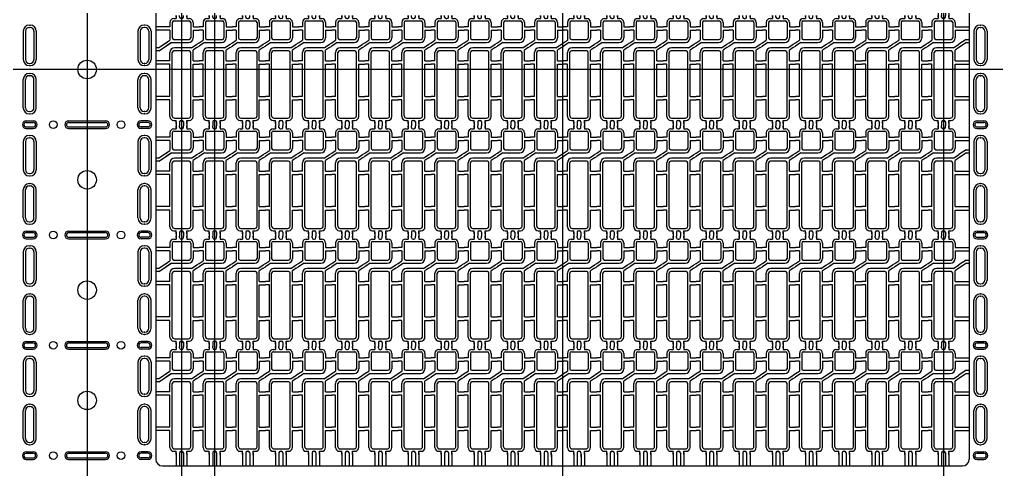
# Model space of a CAD drawing. Header units: millimetres. Extents: x -992 to 1678, y 128 to 1331.
# Drawn here: x -784.3 to -720.9, y 1211.2 to 1240.4 of the extents above; entities that cross this region are included whole.
import ezdxf

# ---------------------------------------------------------------- set-up
doc = ezdxf.new("R2010")
doc.units = ezdxf.units.MM
doc.linetypes.add('CENTER', pattern=[10.16, 6.35, -1.27, 1.27, -1.27])
doc.linetypes.add('HIDDEN', pattern=[1.905, 1.27, -0.635])
for name, color, linetype in [('1', 3, 'Continuous'), ('3', 3, 'Continuous'), ('b etching', 1, 'Continuous'), ('CEN', 8, 'CENTER'), ('HID', 1, 'HIDDEN')]:
    doc.layers.add(name, color=color, linetype=linetype)

# ---------------------------------------------------------------- blocks, each defined once
blk = doc.blocks.new('e2')
at = {"layer": 'b etching', "linetype": 'ByBlock'}
for p, q in [((-947.308, 906.131), (-947.308, 905.131)), ((-947.208, 906.231), (-946.208, 906.231)), ((-946.108, 906.131), (-946.108, 905.131)), ((-947.208, 905.031), (-946.208, 905.031)), ((-947.308, 900.081), (-947.308, 904.181)), ((-946.208, 904.281), (-947.208, 904.281)), ((-946.108, 900.081), (-946.108, 904.181)), ((-947.158, 899.931), (-946.258, 899.931))]:
    blk.add_line(p, q, dxfattribs=at)
for centre, radius, start, end in [((-947.208, 906.131), 0.1, 90, 180), ((-946.208, 906.131), 0.1, 360, 90), ((-947.208, 905.131), 0.1, 180, 270), ((-946.208, 905.131), 0.1, 270, 360), ((-947.208, 904.181), 0.1, 90, 180), ((-946.208, 904.181), 0.1, 0, 90), ((-947.158, 900.081), 0.15, 180, 270), ((-946.258, 900.081), 0.15, 270, 0)]:
    blk.add_arc(centre, radius, start, end, dxfattribs=at)
blk = doc.blocks.new('e1')
at = {"layer": '1'}
for p, q in [((-947.458, 906.131), (-947.458, 905.841)), ((-947.058, 906.581), (-947.058, 906.481)), ((-947.058, 906.481), (-947.058, 906.581)), ((-947.058, 906.581), (-947.058, 906.381)), ((-946.358, 906.581), (-946.358, 906.481)), ((-946.358, 906.481), (-946.358, 906.581)), ((-946.358, 906.581), (-946.358, 906.381)), ((-946.358, 906.381), (-946.208, 906.381)), ((-945.958, 906.131), (-945.958, 905.841)), ((-947.458, 905.841), (-947.708, 905.841)), ((-947.458, 905.621), (-947.708, 905.621)), ((-947.458, 905.621), (-947.458, 904.981)), ((-945.958, 905.841), (-945.708, 905.841)), ((-945.958, 905.621), (-945.958, 905.131)), ((-945.958, 905.621), (-945.708, 905.621)), ((-947.358, 904.831), (-946.258, 904.831)), ((-947.458, 903.641), (-947.458, 904.181)), ((-946.058, 904.481), (-947.158, 904.481)), ((-945.958, 903.641), (-945.958, 904.331)), ((-947.458, 903.641), (-947.708, 903.641)), ((-945.958, 903.641), (-945.708, 903.641)), ((-947.458, 903.421), (-947.708, 903.421)), ((-947.458, 901.341), (-947.458, 903.421)), ((-945.958, 901.341), (-945.958, 903.421)), ((-945.958, 903.421), (-945.708, 903.421)), ((-947.458, 901.341), (-947.708, 901.341)), ((-947.458, 901.121), (-947.708, 901.121)), ((-947.458, 900.031), (-947.458, 901.121)), ((-945.958, 901.341), (-945.708, 901.341)), ((-945.958, 900.031), (-945.958, 901.121)), ((-945.958, 901.121), (-945.708, 901.121)), ((-947.058, 899.581), (-947.058, 899.781)), ((-947.058, 899.581), (-947.058, 899.681)), ((-947.058, 899.681), (-947.058, 899.581)), ((-946.358, 899.781), (-946.208, 899.781)), ((-946.358, 899.581), (-946.358, 899.781)), ((-946.358, 899.581), (-946.358, 899.681)), ((-946.358, 899.681), (-946.358, 899.581))]:
    blk.add_line(p, q, dxfattribs=at)
at = {"layer": '1', "linetype": 'ByBlock'}
for p, q in [((-947.208, 906.381), (-947.058, 906.381)), ((-946.833, 906.481), (-946.833, 906.581)), ((-946.733, 906.381), (-946.683, 906.381)), ((-946.583, 906.481), (-946.583, 906.581)), ((-947.708, 904.814), (-947.458, 904.981)), ((-947.358, 904.831), (-947.708, 904.597)), ((-946.058, 904.481), (-945.708, 904.714)), ((-945.708, 904.497), (-945.958, 904.331)), ((-947.208, 899.781), (-947.058, 899.781)), ((-946.833, 899.681), (-946.833, 899.581)), ((-946.733, 899.781), (-946.683, 899.781)), ((-946.583, 899.681), (-946.583, 899.581))]:
    blk.add_line(p, q, dxfattribs=at)
at = {"layer": '1'}
for centre, radius, start, end in [((-947.208, 906.131), 0.25, 90, 180), ((-946.208, 906.131), 0.25, 0, 90), ((-946.258, 905.131), 0.3, 270, 0), ((-947.158, 904.181), 0.3, 90, 180), ((-947.208, 900.031), 0.25, 180, 270), ((-946.208, 900.031), 0.25, 270, 0)]:
    blk.add_arc(centre, radius, start, end, dxfattribs=at)
at = {"layer": '1', "linetype": 'ByBlock'}
for centre, start, end in [((-946.733, 906.481), 180, 270), ((-946.683, 906.481), 270, 0), ((-946.733, 899.681), 90, 180), ((-946.683, 899.681), 0, 90)]:
    blk.add_arc(centre, 0.1, start, end, dxfattribs=at)
blk = doc.blocks.new('TOP')
at = {"layer": '1', "linetype": 'ByBlock'}
for p, q in [((-895.149, 911.326), (-894.999, 911.326)), ((-895.149, 911.106), (-894.999, 911.106)), ((-895.149, 910.2), (-894.999, 910.3)), ((-895.149, 909.983), (-894.999, 910.083)), ((-895.149, 909.126), (-894.999, 909.126)), ((-895.149, 908.906), (-894.999, 908.906)), ((-895.149, 906.826), (-894.999, 906.826)), ((-895.149, 906.606), (-894.999, 906.606)), ((-896.499, 905.066), (-896.499, 904.916)), ((-896.274, 905.066), (-896.274, 904.916)), ((-896.024, 905.066), (-896.024, 904.916)), ((-895.799, 905.066), (-895.799, 904.916))]:
    blk.add_line(p, q, dxfattribs=at)
blk = doc.blocks.new('1')
at = {"layer": '1', "linetype": 'ByBlock'}
for p, q in [((-898.224, 911.326), (-898.899, 911.326)), ((-898.224, 911.106), (-898.899, 911.106)), ((-898.899, 911.106), (-898.899, 909.966)), ((-898.724, 909.966), (-897.974, 910.466)), ((-898.724, 909.966), (-898.899, 909.966)), ((-898.699, 909.766), (-897.874, 910.316)), ((-898.699, 909.766), (-898.899, 909.766)), ((-898.899, 909.766), (-898.899, 909.126)), ((-898.224, 909.126), (-898.899, 909.126)), ((-898.224, 908.906), (-898.899, 908.906)), ((-898.899, 908.906), (-898.899, 906.826)), ((-898.224, 906.826), (-898.899, 906.826)), ((-898.224, 906.606), (-898.899, 906.606)), ((-898.899, 906.606), (-898.899, 904.176)), ((-898.224, 904.176), (-898.899, 904.176))]:
    blk.add_line(p, q, dxfattribs=at)
blk = doc.blocks.new('111')
at = {"layer": '1', "linetype": 'ByBlock'}
for p, q in [((-415.593, 929.351), (-415.593, 930.101)), ((-415.368, 929.351), (-415.368, 930.101)), ((-415.368, 930.101), (-415.118, 930.101)), ((-415.118, 929.351), (-415.118, 930.101)), ((-414.893, 930.101), (-413.443, 930.101)), ((-414.893, 929.351), (-414.893, 930.101))]:
    blk.add_line(p, q, dxfattribs=at)
blk = doc.blocks.new('222')
at = {"layer": '1', "linetype": 'ByBlock'}
for p, q in [((-364.793, 928.391), (-364.118, 928.391)), ((-364.118, 928.391), (-364.118, 927.801)), ((-364.318, 927.801), (-364.793, 927.485)), ((-364.293, 927.601), (-364.793, 927.268)), ((-364.318, 927.801), (-364.118, 927.801)), ((-364.293, 927.601), (-364.118, 927.601)), ((-364.118, 927.601), (-364.118, 926.411)), ((-364.793, 926.411), (-364.118, 926.411)), ((-364.793, 926.191), (-364.118, 926.191)), ((-364.118, 926.191), (-364.118, 924.111)), ((-364.793, 924.111), (-364.118, 924.111)), ((-364.793, 923.891), (-364.118, 923.891)), ((-364.118, 923.891), (-364.118, 921.461)), ((-366.143, 922.351), (-366.143, 922.201)), ((-365.918, 922.351), (-365.918, 922.201)), ((-365.668, 922.351), (-365.668, 922.201)), ((-365.443, 922.351), (-365.443, 922.201)), ((-364.793, 921.461), (-364.118, 921.461))]:
    blk.add_line(p, q, dxfattribs=at)

msp = doc.modelspace()

# ---------------------------------------------------------------- linework, layer by layer
at = {"layer": '1'}
for p, q in [((-783.9486804, 1239.61894821), (-783.9486804, 1237.79394821)), ((-783.6986804, 1239.86894821), (-783.6486804, 1239.86894821)), ((-783.3986804, 1239.61894821), (-783.3986804, 1237.79394821)), ((-776.4986804, 1239.61894821), (-776.4986804, 1237.79394821)), ((-776.1986804, 1239.86894821), (-776.2486804, 1239.86894821)), ((-775.9486804, 1239.61894821), (-775.9486804, 1237.79394821)), ((-722.2486804, 1239.61894821), (-722.2486804, 1237.79394821)), ((-721.9986804, 1239.86894821), (-721.9486804, 1239.86894821)), ((-721.6986804, 1239.61894821), (-721.6986804, 1237.79394821)), ((-783.6986804, 1237.54394821), (-783.6486804, 1237.54394821)), ((-776.1986804, 1237.54394821), (-776.2486804, 1237.54394821)), ((-721.9986804, 1237.54394821), (-721.9486804, 1237.54394821)), ((-783.9486804, 1234.66894821), (-783.9486804, 1236.49394821)), ((-783.6986804, 1236.74394821), (-783.6486804, 1236.74394821)), ((-783.3986804, 1234.66894821), (-783.3986804, 1236.49394821)), ((-776.4986804, 1234.66894821), (-776.4986804, 1236.49394821)), ((-776.1986804, 1236.74394821), (-776.2486804, 1236.74394821)), ((-775.9486804, 1234.66894821), (-775.9486804, 1236.49394821)), ((-722.2486804, 1234.66894821), (-722.2486804, 1236.49394821)), ((-721.9986804, 1236.74394821), (-721.9486804, 1236.74394821)), ((-721.6986804, 1234.66894821), (-721.6986804, 1236.49394821)), ((-783.6986804, 1234.41894821), (-783.6486804, 1234.41894821)), ((-776.1986804, 1234.41894821), (-776.2486804, 1234.41894821)), ((-721.9986804, 1234.41894821), (-721.9486804, 1234.41894821)), ((-783.8986804, 1233.71894821), (-783.4486804, 1233.71894821)), ((-783.8986804, 1233.71894821), (-783.4486804, 1233.71894821)), ((-783.8986804, 1233.41894821), (-783.4486804, 1233.41894821)), ((-783.8986804, 1233.41894821), (-783.4486804, 1233.41894821)), ((-781.1486804, 1233.71894821), (-778.7486804, 1233.71894821)), ((-781.1486804, 1233.41894821), (-778.7486804, 1233.41894821)), ((-779.4486804, 1233.71894821), (-778.7486804, 1233.71894821)), ((-779.4486804, 1233.41894821), (-778.7486804, 1233.41894821)), ((-775.9986804, 1233.71894821), (-776.4486804, 1233.71894821)), ((-775.9986804, 1233.71894821), (-776.4486804, 1233.71894821)), ((-775.9986804, 1233.41894821), (-776.4486804, 1233.41894821)), ((-775.9986804, 1233.41894821), (-776.4486804, 1233.41894821)), ((-722.1986804, 1233.71894821), (-721.7486804, 1233.71894821)), ((-722.1986804, 1233.71894821), (-721.7486804, 1233.71894821)), ((-722.1986804, 1233.41894821), (-721.7486804, 1233.41894821)), ((-722.1986804, 1233.41894821), (-721.7486804, 1233.41894821)), ((-783.6986804, 1232.71894821), (-783.6486804, 1232.71894821)), ((-776.1986804, 1232.71894821), (-776.2486804, 1232.71894821)), ((-721.9986804, 1232.71894821), (-721.9486804, 1232.71894821)), ((-783.9486804, 1232.46894821), (-783.9486804, 1230.64394821)), ((-783.3986804, 1232.46894821), (-783.3986804, 1230.64394821)), ((-776.4986804, 1232.46894821), (-776.4986804, 1230.64394821)), ((-775.9486804, 1232.46894821), (-775.9486804, 1230.64394821)), ((-722.2486804, 1232.46894821), (-722.2486804, 1230.64394821)), ((-721.6986804, 1232.46894821), (-721.6986804, 1230.64394821)), ((-783.6986804, 1230.39394821), (-783.6486804, 1230.39394821)), ((-776.1986804, 1230.39394821), (-776.2486804, 1230.39394821)), ((-721.9986804, 1230.39394821), (-721.9486804, 1230.39394821)), ((-783.9486804, 1227.51894821), (-783.9486804, 1229.34394821)), ((-783.6986804, 1229.59394821), (-783.6486804, 1229.59394821)), ((-783.3986804, 1227.51894821), (-783.3986804, 1229.34394821)), ((-776.4986804, 1227.51894821), (-776.4986804, 1229.34394821)), ((-776.1986804, 1229.59394821), (-776.2486804, 1229.59394821)), ((-775.9486804, 1227.51894821), (-775.9486804, 1229.34394821)), ((-722.2486804, 1227.51894821), (-722.2486804, 1229.34394821)), ((-721.9986804, 1229.59394821), (-721.9486804, 1229.59394821)), ((-721.6986804, 1227.51894821), (-721.6986804, 1229.34394821)), ((-783.6986804, 1227.26894821), (-783.6486804, 1227.26894821)), ((-776.1986804, 1227.26894821), (-776.2486804, 1227.26894821)), ((-721.9986804, 1227.26894821), (-721.9486804, 1227.26894821)), ((-783.8986804, 1226.56894821), (-783.4486804, 1226.56894821)), ((-783.8986804, 1226.56894821), (-783.4486804, 1226.56894821)), ((-783.8986804, 1226.26894821), (-783.4486804, 1226.26894821)), ((-783.8986804, 1226.26894821), (-783.4486804, 1226.26894821)), ((-781.1486804, 1226.56894821), (-778.7486804, 1226.56894821)), ((-781.1486804, 1226.26894821), (-778.7486804, 1226.26894821)), ((-779.4486804, 1226.56894821), (-778.7486804, 1226.56894821)), ((-779.4486804, 1226.26894821), (-778.7486804, 1226.26894821)), ((-775.9986804, 1226.56894821), (-776.4486804, 1226.56894821)), ((-775.9986804, 1226.56894821), (-776.4486804, 1226.56894821)), ((-775.9986804, 1226.26894821), (-776.4486804, 1226.26894821)), ((-775.9986804, 1226.26894821), (-776.4486804, 1226.26894821)), ((-722.1986804, 1226.56894821), (-721.7486804, 1226.56894821)), ((-722.1986804, 1226.56894821), (-721.7486804, 1226.56894821)), ((-722.1986804, 1226.26894821), (-721.7486804, 1226.26894821)), ((-722.1986804, 1226.26894821), (-721.7486804, 1226.26894821)), ((-783.6986804, 1225.56894821), (-783.6486804, 1225.56894821)), ((-776.1986804, 1225.56894821), (-776.2486804, 1225.56894821)), ((-721.9986804, 1225.56894821), (-721.9486804, 1225.56894821)), ((-783.9486804, 1225.31894821), (-783.9486804, 1223.49394821)), ((-783.3986804, 1225.31894821), (-783.3986804, 1223.49394821)), ((-776.4986804, 1225.31894821), (-776.4986804, 1223.49394821)), ((-775.9486804, 1225.31894821), (-775.9486804, 1223.49394821)), ((-722.2486804, 1225.31894821), (-722.2486804, 1223.49394821)), ((-721.6986804, 1225.31894821), (-721.6986804, 1223.49394821)), ((-783.6986804, 1223.24394821), (-783.6486804, 1223.24394821)), ((-776.1986804, 1223.24394821), (-776.2486804, 1223.24394821)), ((-721.9986804, 1223.24394821), (-721.9486804, 1223.24394821)), ((-783.6986804, 1222.44394821), (-783.6486804, 1222.44394821)), ((-776.1986804, 1222.44394821), (-776.2486804, 1222.44394821)), ((-721.9986804, 1222.44394821), (-721.9486804, 1222.44394821)), ((-783.9486804, 1220.36894821), (-783.9486804, 1222.19394821)), ((-783.3986804, 1220.36894821), (-783.3986804, 1222.19394821)), ((-776.4986804, 1220.36894821), (-776.4986804, 1222.19394821)), ((-775.9486804, 1220.36894821), (-775.9486804, 1222.19394821)), ((-722.2486804, 1220.36894821), (-722.2486804, 1222.19394821)), ((-721.6986804, 1220.36894821), (-721.6986804, 1222.19394821)), ((-783.6986804, 1220.11894821), (-783.6486804, 1220.11894821)), ((-776.1986804, 1220.11894821), (-776.2486804, 1220.11894821)), ((-721.9986804, 1220.11894821), (-721.9486804, 1220.11894821)), ((-783.8986804, 1219.41894821), (-783.4486804, 1219.41894821)), ((-783.8986804, 1219.41894821), (-783.4486804, 1219.41894821)), ((-781.1486804, 1219.41894821), (-778.7486804, 1219.41894821)), ((-779.4486804, 1219.41894821), (-778.7486804, 1219.41894821)), ((-775.9986804, 1219.41894821), (-776.4486804, 1219.41894821)), ((-775.9986804, 1219.41894821), (-776.4486804, 1219.41894821)), ((-722.1986804, 1219.41894821), (-721.7486804, 1219.41894821)), ((-722.1986804, 1219.41894821), (-721.7486804, 1219.41894821)), ((-783.8986804, 1219.11894821), (-783.4486804, 1219.11894821)), ((-783.8986804, 1219.11894821), (-783.4486804, 1219.11894821)), ((-781.1486804, 1219.11894821), (-778.7486804, 1219.11894821)), ((-779.4486804, 1219.11894821), (-778.7486804, 1219.11894821)), ((-775.9986804, 1219.11894821), (-776.4486804, 1219.11894821)), ((-775.9986804, 1219.11894821), (-776.4486804, 1219.11894821)), ((-722.1986804, 1219.11894821), (-721.7486804, 1219.11894821)), ((-722.1986804, 1219.11894821), (-721.7486804, 1219.11894821)), ((-783.9486804, 1218.16894821), (-783.9486804, 1216.34394821)), ((-783.6986804, 1218.41894821), (-783.6486804, 1218.41894821)), ((-783.3986804, 1218.16894821), (-783.3986804, 1216.34394821)), ((-776.4986804, 1218.16894821), (-776.4986804, 1216.34394821)), ((-776.1986804, 1218.41894821), (-776.2486804, 1218.41894821)), ((-775.9486804, 1218.16894821), (-775.9486804, 1216.34394821)), ((-722.2486804, 1218.16894821), (-722.2486804, 1216.34394821)), ((-721.9986804, 1218.41894821), (-721.9486804, 1218.41894821)), ((-721.6986804, 1218.16894821), (-721.6986804, 1216.34394821)), ((-783.6986804, 1216.09394821), (-783.6486804, 1216.09394821)), ((-776.1986804, 1216.09394821), (-776.2486804, 1216.09394821)), ((-721.9986804, 1216.09394821), (-721.9486804, 1216.09394821)), ((-783.9486804, 1213.21894821), (-783.9486804, 1215.04394821)), ((-783.6986804, 1215.29394821), (-783.6486804, 1215.29394821)), ((-783.3986804, 1213.21894821), (-783.3986804, 1215.04394821)), ((-776.4986804, 1213.21894821), (-776.4986804, 1215.04394821)), ((-776.1986804, 1215.29394821), (-776.2486804, 1215.29394821)), ((-775.9486804, 1213.21894821), (-775.9486804, 1215.04394821)), ((-722.2486804, 1213.21894821), (-722.2486804, 1215.04394821)), ((-721.9986804, 1215.29394821), (-721.9486804, 1215.29394821)), ((-721.6986804, 1213.21894821), (-721.6986804, 1215.04394821)), ((-783.6986804, 1212.96894821), (-783.6486804, 1212.96894821)), ((-776.1986804, 1212.96894821), (-776.2486804, 1212.96894821)), ((-721.9986804, 1212.96894821), (-721.9486804, 1212.96894821)), ((-783.8986804, 1212.26894821), (-783.4486804, 1212.26894821)), ((-783.8986804, 1212.26894821), (-783.4486804, 1212.26894821)), ((-781.1486804, 1212.26894821), (-778.7486804, 1212.26894821)), ((-779.4486804, 1212.26894821), (-778.7486804, 1212.26894821)), ((-775.9986804, 1212.26894821), (-776.4486804, 1212.26894821)), ((-775.9986804, 1212.26894821), (-776.4486804, 1212.26894821)), ((-722.1986804, 1212.26894821), (-721.7486804, 1212.26894821)), ((-722.1986804, 1212.26894821), (-721.7486804, 1212.26894821)), ((-783.8986804, 1211.96894821), (-783.4486804, 1211.96894821)), ((-783.8986804, 1211.96894821), (-783.4486804, 1211.96894821)), ((-781.1486804, 1211.96894821), (-778.7486804, 1211.96894821)), ((-779.4486804, 1211.96894821), (-778.7486804, 1211.96894821)), ((-775.9986804, 1211.96894821), (-776.4486804, 1211.96894821)), ((-775.9986804, 1211.96894821), (-776.4486804, 1211.96894821)), ((-722.1986804, 1211.96894821), (-721.7486804, 1211.96894821)), ((-722.1986804, 1211.96894821), (-721.7486804, 1211.96894821))]:
    msp.add_line(p, q, dxfattribs=at)
at = {"layer": '1', "linetype": 'ByBlock'}
for p, q in [((-774.8236804, 1218.45394821), (-775.4986804, 1218.45394821)), ((-774.8236804, 1218.23394821), (-775.4986804, 1218.23394821)), ((-775.4986804, 1218.23394821), (-775.4986804, 1217.09394821)), ((-723.3736804, 1218.23394821), (-722.6986804, 1218.23394821)), ((-722.6986804, 1218.23394821), (-722.6986804, 1217.64394821)), ((-775.3236804, 1217.09394821), (-774.5736804, 1217.59394821)), ((-775.2986804, 1216.89394821), (-774.4736804, 1217.44394821)), ((-722.8986804, 1217.64394821), (-723.3736804, 1217.32728155)), ((-722.8736804, 1217.44394821), (-723.3736804, 1217.11061488)), ((-722.8986804, 1217.64394821), (-722.6986804, 1217.64394821)), ((-722.8736804, 1217.44394821), (-722.6986804, 1217.44394821)), ((-722.6986804, 1217.44394821), (-722.6986804, 1216.25394821)), ((-775.3236804, 1217.09394821), (-775.4986804, 1217.09394821)), ((-775.2986804, 1216.89394821), (-775.4986804, 1216.89394821)), ((-775.4986804, 1216.89394821), (-775.4986804, 1216.25394821)), ((-774.8236804, 1216.25394821), (-775.4986804, 1216.25394821)), ((-774.8236804, 1216.03394821), (-775.4986804, 1216.03394821)), ((-775.4986804, 1216.03394821), (-775.4986804, 1213.95394821)), ((-723.3736804, 1216.25394821), (-722.6986804, 1216.25394821)), ((-723.3736804, 1216.03394821), (-722.6986804, 1216.03394821)), ((-722.6986804, 1216.03394821), (-722.6986804, 1213.95394821)), ((-774.8236804, 1213.95394821), (-775.4986804, 1213.95394821)), ((-774.8236804, 1213.73394821), (-775.4986804, 1213.73394821)), ((-775.4986804, 1213.73394821), (-775.4986804, 1211.89394821)), ((-723.3736804, 1213.95394821), (-722.6986804, 1213.95394821)), ((-723.3736804, 1213.73394821), (-722.6986804, 1213.73394821)), ((-722.6986804, 1213.73394821), (-722.6986804, 1211.89394821)), ((-724.7236804, 1212.19394821), (-724.7236804, 1212.04394821)), ((-724.4986804, 1212.19394821), (-724.4986804, 1212.04394821)), ((-724.2486804, 1212.19394821), (-724.2486804, 1212.04394821)), ((-724.0236804, 1212.19394821), (-724.0236804, 1212.04394821)), ((-775.0486804, 1211.44394821), (-774.1736804, 1211.44394821)), ((-724.0236804, 1211.44394821), (-723.1486804, 1211.44394821))]:
    msp.add_line(p, q, dxfattribs=at)
at = {"layer": '1'}
for centre, radius in [((-779.9486804, 1237.14394821), 0.6), ((-782.1486804, 1233.56894821), 0.25), ((-782.1486804, 1233.56894821), 0.25), ((-777.7486804, 1233.56894821), 0.25), ((-777.7486804, 1233.56894821), 0.25), ((-779.9486804, 1229.99394821), 0.6), ((-782.1486804, 1226.41894821), 0.25), ((-782.1486804, 1226.41894821), 0.25), ((-777.7486804, 1226.41894821), 0.25), ((-777.7486804, 1226.41894821), 0.25), ((-779.9486804, 1222.84394821), 0.6), ((-782.1486804, 1219.26894821), 0.25), ((-782.1486804, 1219.26894821), 0.25), ((-777.7486804, 1219.26894821), 0.25), ((-777.7486804, 1219.26894821), 0.25), ((-779.9486804, 1215.69394821), 0.6), ((-782.1486804, 1212.11894821), 0.25), ((-782.1486804, 1212.11894821), 0.25), ((-777.7486804, 1212.11894821), 0.25), ((-777.7486804, 1212.11894821), 0.25)]:
    msp.add_circle(centre, radius, dxfattribs=at)
for centre, radius, start, end in [((-783.6986804, 1239.61894821), 0.25, 90, 180), ((-783.6486804, 1239.61894821), 0.25, 0, 90), ((-776.2486804, 1239.61894821), 0.25, 90, 180), ((-776.1986804, 1239.61894821), 0.25, 360, 90), ((-721.9986804, 1239.61894821), 0.25, 90, 180), ((-721.9486804, 1239.61894821), 0.25, 0, 90), ((-783.6986804, 1237.79394821), 0.25, 180, 270), ((-783.6486804, 1237.79394821), 0.25, 270, 0), ((-776.2486804, 1237.79394821), 0.25, 180, 270), ((-776.1986804, 1237.79394821), 0.25, 270, 360), ((-721.9986804, 1237.79394821), 0.25, 180, 270), ((-721.9486804, 1237.79394821), 0.25, 270, 0), ((-783.6986804, 1236.49394821), 0.25, 90, 180), ((-783.6486804, 1236.49394821), 0.25, 360, 90), ((-776.2486804, 1236.49394821), 0.25, 90, 180), ((-776.1986804, 1236.49394821), 0.25, 0, 90), ((-721.9986804, 1236.49394821), 0.25, 90, 180), ((-721.9486804, 1236.49394821), 0.25, 360, 90), ((-783.6986804, 1234.66894821), 0.25, 180, 270), ((-783.6486804, 1234.66894821), 0.25, 270, 360), ((-776.2486804, 1234.66894821), 0.25, 180, 270), ((-776.1986804, 1234.66894821), 0.25, 270, 0), ((-721.9986804, 1234.66894821), 0.25, 180, 270), ((-721.9486804, 1234.66894821), 0.25, 270, 360), ((-783.8986804, 1233.56894821), 0.15, 90, 270), ((-783.8986804, 1233.56894821), 0.15, 90, 270), ((-783.4486804, 1233.56894821), 0.15, 270, 90), ((-783.4486804, 1233.56894821), 0.15, 270, 90), ((-781.1486804, 1233.56894821), 0.15, 90, 270), ((-781.1486804, 1233.56894821), 0.15, 90, 270), ((-778.7486804, 1233.56894821), 0.15, 270, 90), ((-778.7486804, 1233.56894821), 0.15, 270, 90), ((-776.4486804, 1233.56894821), 0.15, 90, 270), ((-776.4486804, 1233.56894821), 0.15, 90, 270), ((-775.9986804, 1233.56894821), 0.15, 270, 90), ((-775.9986804, 1233.56894821), 0.15, 270, 90), ((-722.1986804, 1233.56894821), 0.15, 90, 270), ((-722.1986804, 1233.56894821), 0.15, 90, 270), ((-721.7486804, 1233.56894821), 0.15, 270, 90), ((-721.7486804, 1233.56894821), 0.15, 270, 90), ((-783.6986804, 1232.46894821), 0.25, 90, 180), ((-783.6486804, 1232.46894821), 0.25, 0, 90), ((-776.2486804, 1232.46894821), 0.25, 90, 180), ((-776.1986804, 1232.46894821), 0.25, 360, 90), ((-721.9986804, 1232.46894821), 0.25, 90, 180), ((-721.9486804, 1232.46894821), 0.25, 0, 90), ((-783.6986804, 1230.64394821), 0.25, 180, 270), ((-783.6486804, 1230.64394821), 0.25, 270, 0), ((-776.2486804, 1230.64394821), 0.25, 180, 270), ((-776.1986804, 1230.64394821), 0.25, 270, 360), ((-721.9986804, 1230.64394821), 0.25, 180, 270), ((-721.9486804, 1230.64394821), 0.25, 270, 0), ((-783.6986804, 1229.34394821), 0.25, 90, 180), ((-783.6486804, 1229.34394821), 0.25, 360, 90), ((-776.2486804, 1229.34394821), 0.25, 90, 180), ((-776.1986804, 1229.34394821), 0.25, 0, 90), ((-721.9986804, 1229.34394821), 0.25, 90, 180), ((-721.9486804, 1229.34394821), 0.25, 360, 90), ((-783.6986804, 1227.51894821), 0.25, 180, 270), ((-783.6486804, 1227.51894821), 0.25, 270, 360), ((-776.2486804, 1227.51894821), 0.25, 180, 270), ((-776.1986804, 1227.51894821), 0.25, 270, 0), ((-721.9986804, 1227.51894821), 0.25, 180, 270), ((-721.9486804, 1227.51894821), 0.25, 270, 360), ((-783.8986804, 1226.41894821), 0.15, 90, 270), ((-783.8986804, 1226.41894821), 0.15, 90, 270), ((-783.4486804, 1226.41894821), 0.15, 270, 90), ((-783.4486804, 1226.41894821), 0.15, 270, 90), ((-781.1486804, 1226.41894821), 0.15, 90, 270), ((-781.1486804, 1226.41894821), 0.15, 90, 270), ((-778.7486804, 1226.41894821), 0.15, 270, 90), ((-778.7486804, 1226.41894821), 0.15, 270, 90), ((-776.4486804, 1226.41894821), 0.15, 90, 270), ((-776.4486804, 1226.41894821), 0.15, 90, 270), ((-775.9986804, 1226.41894821), 0.15, 270, 90), ((-775.9986804, 1226.41894821), 0.15, 270, 90), ((-722.1986804, 1226.41894821), 0.15, 90, 270), ((-722.1986804, 1226.41894821), 0.15, 90, 270), ((-721.7486804, 1226.41894821), 0.15, 270, 90), ((-721.7486804, 1226.41894821), 0.15, 270, 90), ((-783.6986804, 1225.31894821), 0.25, 90, 180), ((-783.6486804, 1225.31894821), 0.25, 0, 90), ((-776.2486804, 1225.31894821), 0.25, 90, 180), ((-776.1986804, 1225.31894821), 0.25, 360, 90), ((-721.9986804, 1225.31894821), 0.25, 90, 180), ((-721.9486804, 1225.31894821), 0.25, 0, 90), ((-783.6986804, 1223.49394821), 0.25, 180, 270), ((-783.6486804, 1223.49394821), 0.25, 270, 0), ((-776.2486804, 1223.49394821), 0.25, 180, 270), ((-776.1986804, 1223.49394821), 0.25, 270, 360), ((-721.9986804, 1223.49394821), 0.25, 180, 270), ((-721.9486804, 1223.49394821), 0.25, 270, 0), ((-783.6986804, 1222.19394821), 0.25, 90, 180), ((-783.6486804, 1222.19394821), 0.25, 360, 90), ((-776.2486804, 1222.19394821), 0.25, 90, 180), ((-776.1986804, 1222.19394821), 0.25, 0, 90), ((-721.9986804, 1222.19394821), 0.25, 90, 180), ((-721.9486804, 1222.19394821), 0.25, 360, 90), ((-783.6986804, 1220.36894821), 0.25, 180, 270), ((-783.6486804, 1220.36894821), 0.25, 270, 360), ((-776.2486804, 1220.36894821), 0.25, 180, 270), ((-776.1986804, 1220.36894821), 0.25, 270, 0), ((-721.9986804, 1220.36894821), 0.25, 180, 270), ((-721.9486804, 1220.36894821), 0.25, 270, 360), ((-783.8986804, 1219.26894821), 0.15, 90, 270), ((-783.8986804, 1219.26894821), 0.15, 90, 270), ((-783.4486804, 1219.26894821), 0.15, 270, 90), ((-783.4486804, 1219.26894821), 0.15, 270, 90), ((-781.1486804, 1219.26894821), 0.15, 90, 270), ((-781.1486804, 1219.26894821), 0.15, 90, 270), ((-778.7486804, 1219.26894821), 0.15, 270, 90), ((-778.7486804, 1219.26894821), 0.15, 270, 90), ((-776.4486804, 1219.26894821), 0.15, 90, 270), ((-776.4486804, 1219.26894821), 0.15, 90, 270), ((-775.9986804, 1219.26894821), 0.15, 270, 90), ((-775.9986804, 1219.26894821), 0.15, 270, 90), ((-722.1986804, 1219.26894821), 0.15, 90, 270), ((-722.1986804, 1219.26894821), 0.15, 90, 270), ((-721.7486804, 1219.26894821), 0.15, 270, 90), ((-721.7486804, 1219.26894821), 0.15, 270, 90), ((-783.6986804, 1218.16894821), 0.25, 90, 180), ((-783.6486804, 1218.16894821), 0.25, 0, 90), ((-776.2486804, 1218.16894821), 0.25, 90, 180), ((-776.1986804, 1218.16894821), 0.25, 360, 90), ((-721.9986804, 1218.16894821), 0.25, 90, 180), ((-721.9486804, 1218.16894821), 0.25, 0, 90), ((-783.6986804, 1216.34394821), 0.25, 180, 270), ((-783.6486804, 1216.34394821), 0.25, 270, 0), ((-776.2486804, 1216.34394821), 0.25, 180, 270), ((-776.1986804, 1216.34394821), 0.25, 270, 360), ((-721.9986804, 1216.34394821), 0.25, 180, 270), ((-721.9486804, 1216.34394821), 0.25, 270, 0), ((-783.6986804, 1215.04394821), 0.25, 90, 180), ((-783.6486804, 1215.04394821), 0.25, 360, 90), ((-776.2486804, 1215.04394821), 0.25, 90, 180), ((-776.1986804, 1215.04394821), 0.25, 0, 90), ((-721.9986804, 1215.04394821), 0.25, 90, 180), ((-721.9486804, 1215.04394821), 0.25, 360, 90), ((-783.6986804, 1213.21894821), 0.25, 180, 270), ((-783.6486804, 1213.21894821), 0.25, 270, 360), ((-776.2486804, 1213.21894821), 0.25, 180, 270), ((-776.1986804, 1213.21894821), 0.25, 270, 0), ((-721.9986804, 1213.21894821), 0.25, 180, 270), ((-721.9486804, 1213.21894821), 0.25, 270, 360), ((-783.8986804, 1212.11894821), 0.15, 90, 270), ((-783.8986804, 1212.11894821), 0.15, 90, 270), ((-783.4486804, 1212.11894821), 0.15, 270, 90), ((-783.4486804, 1212.11894821), 0.15, 270, 90), ((-781.1486804, 1212.11894821), 0.15, 90, 270), ((-781.1486804, 1212.11894821), 0.15, 90, 270), ((-778.7486804, 1212.11894821), 0.15, 270, 90), ((-778.7486804, 1212.11894821), 0.15, 270, 90), ((-776.4486804, 1212.11894821), 0.15, 90, 270), ((-776.4486804, 1212.11894821), 0.15, 90, 270), ((-775.9986804, 1212.11894821), 0.15, 270, 90), ((-775.9986804, 1212.11894821), 0.15, 270, 90), ((-722.1986804, 1212.11894821), 0.15, 90, 270), ((-722.1986804, 1212.11894821), 0.15, 90, 270), ((-721.7486804, 1212.11894821), 0.15, 270, 90), ((-721.7486804, 1212.11894821), 0.15, 270, 90)]:
    msp.add_arc(centre, radius, start, end, dxfattribs=at)
at = {"layer": '1', "linetype": 'ByBlock'}
for centre, start, end in [((-775.0486804, 1211.89394821), 180, 270), ((-723.1486804, 1211.89394821), 270, 0)]:
    msp.add_arc(centre, 0.45, start, end, dxfattribs=at)
at = {"layer": '3', "linetype": 'ByBlock'}
for p, q in [((-724.7236804, 1212.19394821), (-724.7236804, 1211.44394821)), ((-724.4986804, 1212.19394821), (-724.4986804, 1211.44394821)), ((-724.2486804, 1212.19394821), (-724.2486804, 1211.44394821)), ((-724.0236804, 1212.19394821), (-724.0236804, 1211.44394821)), ((-724.4986804, 1211.44394821), (-724.2486804, 1211.44394821))]:
    msp.add_line(p, q, dxfattribs=at)
at = {"layer": 'CEN', "linetype": 'ByBlock'}
for p, q in [((-773.8236804, 1270.54394821), (-773.8236804, 1204.34394821)), ((-773.8236804, 1270.54394821), (-773.8236804, 1203.74394821)), ((-773.8236804, 1270.54394821), (-773.8236804, 1204.34394821)), ((-771.6736804, 1270.54394821), (-771.6736804, 1204.34394821)), ((-771.6736804, 1270.54394821), (-771.6736804, 1203.74394821)), ((-771.6736804, 1270.54394821), (-771.6736804, 1204.34394821)), ((-749.0986804, 1270.64394821), (-749.0986804, 1203.64394821)), ((-749.0986804, 1270.64394821), (-749.0986804, 1203.64394821)), ((-749.0986804, 1270.64394821), (-749.0986804, 1203.64394821)), ((-724.3736804, 1270.54394821), (-724.3736804, 1204.34394821)), ((-724.3736804, 1270.54394821), (-724.3736804, 1204.34394821)), ((-724.3736804, 1270.54394821), (-724.3736804, 1204.34394821)), ((-779.9486804, 1270.14394821), (-779.9486804, 1204.14394821)), ((-779.9486804, 1270.14394821), (-779.9486804, 1204.14394821)), ((-749.0986804, 1269.64394821), (-749.0986804, 1202.64394821)), ((-648.05900889, 1237.14394821), (-914.20864364, 1237.14394821))]:
    msp.add_line(p, q, dxfattribs=at)
at = {"layer": 'HID', "linetype": 'ByBlock'}
for p, q in [((-775.4986804, 1262.39394821), (-775.4986804, 1211.89394821)), ((-722.6986804, 1262.39394821), (-722.6986804, 1211.89394821)), ((-784.0986804, 1239.61894821), (-784.0986804, 1237.79394821)), ((-783.6986804, 1240.01894821), (-783.6486804, 1240.01894821)), ((-783.2486804, 1239.61894821), (-783.2486804, 1237.79394821)), ((-776.6486804, 1239.61894821), (-776.6486804, 1237.79394821)), ((-776.1986804, 1240.01894821), (-776.2486804, 1240.01894821)), ((-775.7986804, 1239.61894821), (-775.7986804, 1237.79394821)), ((-722.3986804, 1239.61894821), (-722.3986804, 1237.79394821)), ((-721.9986804, 1240.01894821), (-721.9486804, 1240.01894821)), ((-721.5486804, 1239.61894821), (-721.5486804, 1237.79394821)), ((-783.6986804, 1237.39394821), (-783.6486804, 1237.39394821)), ((-776.1986804, 1237.39394821), (-776.2486804, 1237.39394821)), ((-721.9986804, 1237.39394821), (-721.9486804, 1237.39394821)), ((-784.0986804, 1234.66894821), (-784.0986804, 1236.49394821)), ((-783.6986804, 1236.89394821), (-783.6486804, 1236.89394821)), ((-783.2486804, 1234.66894821), (-783.2486804, 1236.49394821)), ((-776.6486804, 1234.66894821), (-776.6486804, 1236.49394821)), ((-776.1986804, 1236.89394821), (-776.2486804, 1236.89394821)), ((-775.7986804, 1234.66894821), (-775.7986804, 1236.49394821)), ((-722.3986804, 1234.66894821), (-722.3986804, 1236.49394821)), ((-721.9986804, 1236.89394821), (-721.9486804, 1236.89394821)), ((-721.5486804, 1234.66894821), (-721.5486804, 1236.49394821)), ((-783.8986804, 1233.81894821), (-783.4486804, 1233.81894821)), ((-783.6986804, 1234.26894821), (-783.6486804, 1234.26894821)), ((-781.1486804, 1233.81894821), (-778.7486804, 1233.81894821)), ((-775.9986804, 1233.81894821), (-776.4486804, 1233.81894821)), ((-776.1986804, 1234.26894821), (-776.2486804, 1234.26894821)), ((-722.1986804, 1233.81894821), (-721.7486804, 1233.81894821)), ((-721.9986804, 1234.26894821), (-721.9486804, 1234.26894821)), ((-783.8986804, 1233.31894821), (-783.4486804, 1233.31894821)), ((-781.1486804, 1233.31894821), (-778.7486804, 1233.31894821)), ((-775.9986804, 1233.31894821), (-776.4486804, 1233.31894821)), ((-722.1986804, 1233.31894821), (-721.7486804, 1233.31894821)), ((-783.6986804, 1232.86894821), (-783.6486804, 1232.86894821)), ((-776.1986804, 1232.86894821), (-776.2486804, 1232.86894821)), ((-721.9986804, 1232.86894821), (-721.9486804, 1232.86894821)), ((-784.0986804, 1232.46894821), (-784.0986804, 1230.64394821)), ((-783.2486804, 1232.46894821), (-783.2486804, 1230.64394821)), ((-776.6486804, 1232.46894821), (-776.6486804, 1230.64394821)), ((-775.7986804, 1232.46894821), (-775.7986804, 1230.64394821)), ((-722.3986804, 1232.46894821), (-722.3986804, 1230.64394821)), ((-721.5486804, 1232.46894821), (-721.5486804, 1230.64394821)), ((-783.6986804, 1230.24394821), (-783.6486804, 1230.24394821)), ((-776.1986804, 1230.24394821), (-776.2486804, 1230.24394821)), ((-721.9986804, 1230.24394821), (-721.9486804, 1230.24394821)), ((-784.0986804, 1227.51894821), (-784.0986804, 1229.34394821)), ((-783.6986804, 1229.74394821), (-783.6486804, 1229.74394821)), ((-783.2486804, 1227.51894821), (-783.2486804, 1229.34394821)), ((-776.6486804, 1227.51894821), (-776.6486804, 1229.34394821)), ((-776.1986804, 1229.74394821), (-776.2486804, 1229.74394821)), ((-775.7986804, 1227.51894821), (-775.7986804, 1229.34394821)), ((-722.3986804, 1227.51894821), (-722.3986804, 1229.34394821)), ((-721.9986804, 1229.74394821), (-721.9486804, 1229.74394821)), ((-721.5486804, 1227.51894821), (-721.5486804, 1229.34394821)), ((-783.6986804, 1227.11894821), (-783.6486804, 1227.11894821)), ((-776.1986804, 1227.11894821), (-776.2486804, 1227.11894821)), ((-721.9986804, 1227.11894821), (-721.9486804, 1227.11894821)), ((-783.8986804, 1226.66894821), (-783.4486804, 1226.66894821)), ((-783.8986804, 1226.16894821), (-783.4486804, 1226.16894821)), ((-781.1486804, 1226.66894821), (-778.7486804, 1226.66894821)), ((-781.1486804, 1226.16894821), (-778.7486804, 1226.16894821)), ((-775.9986804, 1226.66894821), (-776.4486804, 1226.66894821)), ((-775.9986804, 1226.16894821), (-776.4486804, 1226.16894821)), ((-722.1986804, 1226.66894821), (-721.7486804, 1226.66894821)), ((-722.1986804, 1226.16894821), (-721.7486804, 1226.16894821)), ((-783.6986804, 1225.71894821), (-783.6486804, 1225.71894821)), ((-776.1986804, 1225.71894821), (-776.2486804, 1225.71894821)), ((-721.9986804, 1225.71894821), (-721.9486804, 1225.71894821)), ((-784.0986804, 1225.31894821), (-784.0986804, 1223.49394821)), ((-783.2486804, 1225.31894821), (-783.2486804, 1223.49394821)), ((-776.6486804, 1225.31894821), (-776.6486804, 1223.49394821)), ((-775.7986804, 1225.31894821), (-775.7986804, 1223.49394821)), ((-722.3986804, 1225.31894821), (-722.3986804, 1223.49394821)), ((-721.5486804, 1225.31894821), (-721.5486804, 1223.49394821)), ((-783.6986804, 1223.09394821), (-783.6486804, 1223.09394821)), ((-776.1986804, 1223.09394821), (-776.2486804, 1223.09394821)), ((-721.9986804, 1223.09394821), (-721.9486804, 1223.09394821)), ((-783.6986804, 1222.59394821), (-783.6486804, 1222.59394821)), ((-776.1986804, 1222.59394821), (-776.2486804, 1222.59394821)), ((-721.9986804, 1222.59394821), (-721.9486804, 1222.59394821)), ((-784.0986804, 1220.36894821), (-784.0986804, 1222.19394821)), ((-783.2486804, 1220.36894821), (-783.2486804, 1222.19394821)), ((-776.6486804, 1220.36894821), (-776.6486804, 1222.19394821)), ((-775.7986804, 1220.36894821), (-775.7986804, 1222.19394821)), ((-722.3986804, 1220.36894821), (-722.3986804, 1222.19394821)), ((-721.5486804, 1220.36894821), (-721.5486804, 1222.19394821)), ((-783.6986804, 1219.96894821), (-783.6486804, 1219.96894821)), ((-776.1986804, 1219.96894821), (-776.2486804, 1219.96894821)), ((-721.9986804, 1219.96894821), (-721.9486804, 1219.96894821)), ((-783.8986804, 1219.51894821), (-783.4486804, 1219.51894821)), ((-781.1486804, 1219.51894821), (-778.7486804, 1219.51894821)), ((-775.9986804, 1219.51894821), (-776.4486804, 1219.51894821)), ((-722.1986804, 1219.51894821), (-721.7486804, 1219.51894821)), ((-783.8986804, 1219.01894821), (-783.4486804, 1219.01894821)), ((-783.6986804, 1218.56894821), (-783.6486804, 1218.56894821)), ((-781.1486804, 1219.01894821), (-778.7486804, 1219.01894821)), ((-775.9986804, 1219.01894821), (-776.4486804, 1219.01894821)), ((-776.1986804, 1218.56894821), (-776.2486804, 1218.56894821)), ((-722.1986804, 1219.01894821), (-721.7486804, 1219.01894821)), ((-721.9986804, 1218.56894821), (-721.9486804, 1218.56894821)), ((-784.0986804, 1218.16894821), (-784.0986804, 1216.34394821)), ((-783.2486804, 1218.16894821), (-783.2486804, 1216.34394821)), ((-776.6486804, 1218.16894821), (-776.6486804, 1216.34394821)), ((-775.7986804, 1218.16894821), (-775.7986804, 1216.34394821)), ((-722.3986804, 1218.16894821), (-722.3986804, 1216.34394821)), ((-721.5486804, 1218.16894821), (-721.5486804, 1216.34394821)), ((-783.6986804, 1215.94394821), (-783.6486804, 1215.94394821)), ((-783.6986804, 1215.44394821), (-783.6486804, 1215.44394821)), ((-776.1986804, 1215.94394821), (-776.2486804, 1215.94394821)), ((-776.1986804, 1215.44394821), (-776.2486804, 1215.44394821)), ((-721.9986804, 1215.94394821), (-721.9486804, 1215.94394821)), ((-721.9986804, 1215.44394821), (-721.9486804, 1215.44394821)), ((-784.0986804, 1213.21894821), (-784.0986804, 1215.04394821)), ((-783.2486804, 1213.21894821), (-783.2486804, 1215.04394821)), ((-776.6486804, 1213.21894821), (-776.6486804, 1215.04394821)), ((-775.7986804, 1213.21894821), (-775.7986804, 1215.04394821)), ((-722.3986804, 1213.21894821), (-722.3986804, 1215.04394821)), ((-721.5486804, 1213.21894821), (-721.5486804, 1215.04394821)), ((-783.8986804, 1212.36894821), (-783.4486804, 1212.36894821)), ((-783.6986804, 1212.81894821), (-783.6486804, 1212.81894821)), ((-781.1486804, 1212.36894821), (-778.7486804, 1212.36894821)), ((-775.9986804, 1212.36894821), (-776.4486804, 1212.36894821)), ((-776.1986804, 1212.81894821), (-776.2486804, 1212.81894821)), ((-722.1986804, 1212.36894821), (-721.7486804, 1212.36894821)), ((-721.9986804, 1212.81894821), (-721.9486804, 1212.81894821)), ((-783.8986804, 1211.86894821), (-783.4486804, 1211.86894821)), ((-781.1486804, 1211.86894821), (-778.7486804, 1211.86894821)), ((-775.9986804, 1211.86894821), (-776.4486804, 1211.86894821)), ((-722.1986804, 1211.86894821), (-721.7486804, 1211.86894821)), ((-775.0486804, 1211.44394821), (-723.1486804, 1211.44394821))]:
    msp.add_line(p, q, dxfattribs=at)
for centre, radius, start, end in [((-783.6986804, 1239.61894821), 0.4, 90, 180), ((-783.6486804, 1239.61894821), 0.4, 0, 90), ((-776.2486804, 1239.61894821), 0.4, 90, 180), ((-776.1986804, 1239.61894821), 0.4, 360, 90), ((-721.9986804, 1239.61894821), 0.4, 90, 180), ((-721.9486804, 1239.61894821), 0.4, 0, 90), ((-783.6986804, 1237.79394821), 0.4, 180, 270), ((-783.6486804, 1237.79394821), 0.4, 270, 0), ((-776.2486804, 1237.79394821), 0.4, 180, 270), ((-776.1986804, 1237.79394821), 0.4, 270, 360), ((-721.9986804, 1237.79394821), 0.4, 180, 270), ((-721.9486804, 1237.79394821), 0.4, 270, 0), ((-783.6986804, 1236.49394821), 0.4, 90, 180), ((-783.6486804, 1236.49394821), 0.4, 360, 90), ((-776.2486804, 1236.49394821), 0.4, 90, 180), ((-776.1986804, 1236.49394821), 0.4, 0, 90), ((-721.9986804, 1236.49394821), 0.4, 90, 180), ((-721.9486804, 1236.49394821), 0.4, 360, 90), ((-783.6986804, 1234.66894821), 0.4, 180, 270), ((-783.6486804, 1234.66894821), 0.4, 270, 360), ((-776.2486804, 1234.66894821), 0.4, 180, 270), ((-776.1986804, 1234.66894821), 0.4, 270, 0), ((-721.9986804, 1234.66894821), 0.4, 180, 270), ((-721.9486804, 1234.66894821), 0.4, 270, 360), ((-783.8986804, 1233.56894821), 0.25, 90, 270), ((-783.4486804, 1233.56894821), 0.25, 270, 90), ((-781.1486804, 1233.56894821), 0.25, 90, 270), ((-778.7486804, 1233.56894821), 0.25, 270, 90), ((-776.4486804, 1233.56894821), 0.25, 90, 270), ((-775.9986804, 1233.56894821), 0.25, 270, 90), ((-722.1986804, 1233.56894821), 0.25, 90, 270), ((-721.7486804, 1233.56894821), 0.25, 270, 90), ((-783.6986804, 1232.46894821), 0.4, 90, 180), ((-783.6486804, 1232.46894821), 0.4, 0, 90), ((-776.2486804, 1232.46894821), 0.4, 90, 180), ((-776.1986804, 1232.46894821), 0.4, 360, 90), ((-721.9986804, 1232.46894821), 0.4, 90, 180), ((-721.9486804, 1232.46894821), 0.4, 0, 90), ((-783.6986804, 1230.64394821), 0.4, 180, 270), ((-783.6486804, 1230.64394821), 0.4, 270, 0), ((-776.2486804, 1230.64394821), 0.4, 180, 270), ((-776.1986804, 1230.64394821), 0.4, 270, 360), ((-721.9986804, 1230.64394821), 0.4, 180, 270), ((-721.9486804, 1230.64394821), 0.4, 270, 0), ((-783.6986804, 1229.34394821), 0.4, 90, 180), ((-783.6486804, 1229.34394821), 0.4, 360, 90), ((-776.2486804, 1229.34394821), 0.4, 90, 180), ((-776.1986804, 1229.34394821), 0.4, 0, 90), ((-721.9986804, 1229.34394821), 0.4, 90, 180), ((-721.9486804, 1229.34394821), 0.4, 360, 90), ((-783.6986804, 1227.51894821), 0.4, 180, 270), ((-783.6486804, 1227.51894821), 0.4, 270, 360), ((-776.2486804, 1227.51894821), 0.4, 180, 270), ((-776.1986804, 1227.51894821), 0.4, 270, 0), ((-721.9986804, 1227.51894821), 0.4, 180, 270), ((-721.9486804, 1227.51894821), 0.4, 270, 360), ((-783.8986804, 1226.41894821), 0.25, 90, 270), ((-783.4486804, 1226.41894821), 0.25, 270, 90), ((-781.1486804, 1226.41894821), 0.25, 90, 270), ((-778.7486804, 1226.41894821), 0.25, 270, 90), ((-776.4486804, 1226.41894821), 0.25, 90, 270), ((-775.9986804, 1226.41894821), 0.25, 270, 90), ((-722.1986804, 1226.41894821), 0.25, 90, 270), ((-721.7486804, 1226.41894821), 0.25, 270, 90), ((-783.6986804, 1225.31894821), 0.4, 90, 180), ((-783.6486804, 1225.31894821), 0.4, 0, 90), ((-776.2486804, 1225.31894821), 0.4, 90, 180), ((-776.1986804, 1225.31894821), 0.4, 360, 90), ((-721.9986804, 1225.31894821), 0.4, 90, 180), ((-721.9486804, 1225.31894821), 0.4, 0, 90), ((-783.6986804, 1223.49394821), 0.4, 180, 270), ((-783.6486804, 1223.49394821), 0.4, 270, 0), ((-776.2486804, 1223.49394821), 0.4, 180, 270), ((-776.1986804, 1223.49394821), 0.4, 270, 360), ((-721.9986804, 1223.49394821), 0.4, 180, 270), ((-721.9486804, 1223.49394821), 0.4, 270, 0), ((-783.6986804, 1222.19394821), 0.4, 90, 180), ((-783.6486804, 1222.19394821), 0.4, 360, 90), ((-776.2486804, 1222.19394821), 0.4, 90, 180), ((-776.1986804, 1222.19394821), 0.4, 0, 90), ((-721.9986804, 1222.19394821), 0.4, 90, 180), ((-721.9486804, 1222.19394821), 0.4, 360, 90), ((-783.6986804, 1220.36894821), 0.4, 180, 270), ((-783.6486804, 1220.36894821), 0.4, 270, 360), ((-776.2486804, 1220.36894821), 0.4, 180, 270), ((-776.1986804, 1220.36894821), 0.4, 270, 0), ((-721.9986804, 1220.36894821), 0.4, 180, 270), ((-721.9486804, 1220.36894821), 0.4, 270, 360), ((-783.8986804, 1219.26894821), 0.25, 90, 270), ((-783.4486804, 1219.26894821), 0.25, 270, 90), ((-781.1486804, 1219.26894821), 0.25, 90, 270), ((-778.7486804, 1219.26894821), 0.25, 270, 90), ((-776.4486804, 1219.26894821), 0.25, 90, 270), ((-775.9986804, 1219.26894821), 0.25, 270, 90), ((-722.1986804, 1219.26894821), 0.25, 90, 270), ((-721.7486804, 1219.26894821), 0.25, 270, 90), ((-783.6986804, 1218.16894821), 0.4, 90, 180), ((-783.6486804, 1218.16894821), 0.4, 0, 90), ((-776.2486804, 1218.16894821), 0.4, 90, 180), ((-776.1986804, 1218.16894821), 0.4, 360, 90), ((-721.9986804, 1218.16894821), 0.4, 90, 180), ((-721.9486804, 1218.16894821), 0.4, 0, 90), ((-783.6986804, 1216.34394821), 0.4, 180, 270), ((-783.6486804, 1216.34394821), 0.4, 270, 0), ((-776.2486804, 1216.34394821), 0.4, 180, 270), ((-776.1986804, 1216.34394821), 0.4, 270, 360), ((-721.9986804, 1216.34394821), 0.4, 180, 270), ((-721.9486804, 1216.34394821), 0.4, 270, 0), ((-783.6986804, 1215.04394821), 0.4, 90, 180), ((-783.6486804, 1215.04394821), 0.4, 360, 90), ((-776.2486804, 1215.04394821), 0.4, 90, 180), ((-776.1986804, 1215.04394821), 0.4, 0, 90), ((-721.9986804, 1215.04394821), 0.4, 90, 180), ((-721.9486804, 1215.04394821), 0.4, 360, 90), ((-783.6986804, 1213.21894821), 0.4, 180, 270), ((-783.6486804, 1213.21894821), 0.4, 270, 360), ((-776.2486804, 1213.21894821), 0.4, 180, 270), ((-776.1986804, 1213.21894821), 0.4, 270, 0), ((-721.9986804, 1213.21894821), 0.4, 180, 270), ((-721.9486804, 1213.21894821), 0.4, 270, 360), ((-783.8986804, 1212.11894821), 0.25, 90, 270), ((-783.4486804, 1212.11894821), 0.25, 270, 90), ((-781.1486804, 1212.11894821), 0.25, 90, 270), ((-778.7486804, 1212.11894821), 0.25, 270, 90), ((-776.4486804, 1212.11894821), 0.25, 90, 270), ((-775.9986804, 1212.11894821), 0.25, 270, 90), ((-722.1986804, 1212.11894821), 0.25, 90, 270), ((-721.7486804, 1212.11894821), 0.25, 270, 90), ((-775.0486804, 1211.89394821), 0.45, 180, 270), ((-723.1486804, 1211.89394821), 0.45, 270, 0)]:
    msp.add_arc(centre, radius, start, end, dxfattribs=at)

# ---------------------------------------------------------------- block references
at = {"linetype": 'ByBlock'}
for name, p in [('1', (123.4, 335.72754633)), ('222', (-358.58056474, 318.44258644)), ('e1', (172.88386592, 334.06326061)), ('e2', (172.88386592, 334.06326061)), ('e1', (175.03386592, 334.06326061)), ('e2', (175.03386592, 334.06326061)), ('e1', (177.18386592, 334.06326061)), ('e2', (177.18386592, 334.06326061)), ('e1', (179.33386592, 334.06326061)), ('e2', (179.33386592, 334.06326061)), ('e1', (181.48386592, 334.06326061)), ('e2', (181.48386592, 334.06326061)), ('e1', (183.63386592, 334.06326061)), ('e2', (183.63386592, 334.06326061)), ('e1', (185.78386592, 334.06326061)), ('e2', (185.78386592, 334.06326061)), ('e1', (187.93386592, 334.06326061)), ('e2', (187.93386592, 334.06326061)), ('e1', (190.08386592, 334.06326061)), ('e2', (190.08386592, 334.06326061)), ('e1', (192.23386592, 334.06326061)), ('e2', (192.23386592, 334.06326061)), ('e1', (194.38386592, 334.06326061)), ('e2', (194.38386592, 334.06326061)), ('e1', (196.53386592, 334.06326061)), ('e2', (196.53386592, 334.06326061)), ('e1', (198.68386592, 334.06326061)), ('e2', (198.68386592, 334.06326061)), ('e1', (200.83386592, 334.06326061)), ('e2', (200.83386592, 334.06326061)), ('e1', (202.98386592, 334.06326061)), ('e2', (202.98386592, 334.06326061)), ('e1', (205.13386592, 334.06326061)), ('e2', (205.13386592, 334.06326061)), ('e1', (207.28386592, 334.06326061)), ('e2', (207.28386592, 334.06326061)), ('e1', (209.43386592, 334.06326061)), ('e2', (209.43386592, 334.06326061)), ('e1', (211.58386592, 334.06326061)), ('e2', (211.58386592, 334.06326061)), ('e1', (213.73386592, 334.06326061)), ('e2', (213.73386592, 334.06326061)), ('e1', (215.88386592, 334.06326061)), ('e2', (215.88386592, 334.06326061)), ('e1', (218.03386592, 334.06326061)), ('e2', (218.03386592, 334.06326061)), ('e1', (220.18386592, 334.06326061)), ('e2', (220.18386592, 334.06326061)), ('e1', (222.33386592, 334.06326061)), ('e2', (222.33386592, 334.06326061)), ('1', (123.4, 328.57754633)), ('TOP', (122.325, 328.57754633)), ('TOP', (122.325, 328.57754633)), ('TOP', (124.475, 328.57754633)), ('TOP', (126.625, 328.57754633)), ('TOP', (128.775, 328.57754633)), ('TOP', (130.925, 328.57754633)), ('TOP', (133.075, 328.57754633)), ('TOP', (135.225, 328.57754633)), ('TOP', (137.375, 328.57754633)), ('TOP', (139.525, 328.57754633)), ('TOP', (141.675, 328.57754633)), ('TOP', (143.825, 328.57754633)), ('TOP', (145.975, 328.57754633)), ('TOP', (148.125, 328.57754633)), ('TOP', (150.275, 328.57754633)), ('TOP', (152.425, 328.57754633)), ('TOP', (154.575, 328.57754633)), ('TOP', (156.725, 328.57754633)), ('TOP', (158.875, 328.57754633)), ('TOP', (161.025, 328.57754633)), ('TOP', (163.175, 328.57754633)), ('TOP', (165.325, 328.57754633)), ('TOP', (167.475, 328.57754633)), ('TOP', (169.625, 328.57754633)), ('222', (-358.58056474, 311.29258644)), ('e1', (172.88386592, 326.91326061)), ('e2', (172.88386592, 326.91326061)), ('e1', (175.03386592, 326.91326061)), ('e2', (175.03386592, 326.91326061)), ('e1', (177.18386592, 326.91326061)), ('e2', (177.18386592, 326.91326061)), ('e1', (179.33386592, 326.91326061)), ('e2', (179.33386592, 326.91326061)), ('e1', (181.48386592, 326.91326061)), ('e2', (181.48386592, 326.91326061)), ('e1', (183.63386592, 326.91326061)), ('e2', (183.63386592, 326.91326061)), ('e1', (185.78386592, 326.91326061)), ('e2', (185.78386592, 326.91326061)), ('e1', (187.93386592, 326.91326061)), ('e2', (187.93386592, 326.91326061)), ('e1', (190.08386592, 326.91326061)), ('e2', (190.08386592, 326.91326061)), ('e1', (192.23386592, 326.91326061)), ('e2', (192.23386592, 326.91326061)), ('e1', (194.38386592, 326.91326061)), ('e2', (194.38386592, 326.91326061)), ('e1', (196.53386592, 326.91326061)), ('e2', (196.53386592, 326.91326061)), ('e1', (198.68386592, 326.91326061)), ('e2', (198.68386592, 326.91326061)), ('e1', (200.83386592, 326.91326061)), ('e2', (200.83386592, 326.91326061)), ('e1', (202.98386592, 326.91326061)), ('e2', (202.98386592, 326.91326061)), ('e1', (205.13386592, 326.91326061)), ('e2', (205.13386592, 326.91326061)), ('e1', (207.28386592, 326.91326061)), ('e2', (207.28386592, 326.91326061)), ('e1', (209.43386592, 326.91326061)), ('e2', (209.43386592, 326.91326061)), ('e1', (211.58386592, 326.91326061)), ('e2', (211.58386592, 326.91326061)), ('e1', (213.73386592, 326.91326061)), ('e2', (213.73386592, 326.91326061)), ('e1', (215.88386592, 326.91326061)), ('e2', (215.88386592, 326.91326061)), ('e1', (218.03386592, 326.91326061)), ('e2', (218.03386592, 326.91326061)), ('e1', (220.18386592, 326.91326061)), ('e2', (220.18386592, 326.91326061)), ('e1', (222.33386592, 326.91326061)), ('e2', (222.33386592, 326.91326061)), ('1', (123.4, 321.42754633)), ('TOP', (122.325, 321.42754633)), ('TOP', (122.325, 321.42754633)), ('TOP', (124.475, 321.42754633)), ('TOP', (126.625, 321.42754633)), ('TOP', (128.775, 321.42754633)), ('TOP', (130.925, 321.42754633)), ('TOP', (133.075, 321.42754633)), ('TOP', (135.225, 321.42754633)), ('TOP', (137.375, 321.42754633)), ('TOP', (139.525, 321.42754633)), ('TOP', (141.675, 321.42754633)), ('TOP', (143.825, 321.42754633)), ('TOP', (145.975, 321.42754633)), ('TOP', (148.125, 321.42754633)), ('TOP', (150.275, 321.42754633)), ('TOP', (152.425, 321.42754633)), ('TOP', (154.575, 321.42754633)), ('TOP', (156.725, 321.42754633)), ('TOP', (158.875, 321.42754633)), ('TOP', (161.025, 321.42754633)), ('TOP', (163.175, 321.42754633)), ('TOP', (165.325, 321.42754633)), ('TOP', (167.475, 321.42754633)), ('TOP', (169.625, 321.42754633)), ('222', (-358.58056474, 304.14258644)), ('e1', (172.88386592, 319.76326061)), ('e1', (175.03386592, 319.76326061)), ('e1', (177.18386592, 319.76326061)), ('e1', (179.33386592, 319.76326061)), ('e1', (181.48386592, 319.76326061)), ('e1', (183.63386592, 319.76326061)), ('e1', (185.78386592, 319.76326061)), ('e1', (187.93386592, 319.76326061)), ('e1', (190.08386592, 319.76326061)), ('e1', (192.23386592, 319.76326061)), ('e1', (194.38386592, 319.76326061)), ('e1', (196.53386592, 319.76326061)), ('e1', (198.68386592, 319.76326061)), ('e1', (200.83386592, 319.76326061)), ('e1', (202.98386592, 319.76326061)), ('e1', (205.13386592, 319.76326061)), ('e1', (207.28386592, 319.76326061)), ('e1', (209.43386592, 319.76326061)), ('e1', (211.58386592, 319.76326061)), ('e1', (213.73386592, 319.76326061)), ('e1', (215.88386592, 319.76326061)), ('e1', (218.03386592, 319.76326061)), ('e1', (220.18386592, 319.76326061)), ('e1', (222.33386592, 319.76326061)), ('1', (123.4, 314.27754633)), ('e2', (172.88386592, 319.76326061)), ('TOP', (122.325, 314.27754633)), ('TOP', (122.325, 314.27754633)), ('e2', (175.03386592, 319.76326061)), ('TOP', (124.475, 314.27754633)), ('e2', (177.18386592, 319.76326061)), ('TOP', (126.625, 314.27754633)), ('e2', (179.33386592, 319.76326061)), ('TOP', (128.775, 314.27754633)), ('e2', (181.48386592, 319.76326061)), ('TOP', (130.925, 314.27754633)), ('e2', (183.63386592, 319.76326061)), ('TOP', (133.075, 314.27754633)), ('e2', (185.78386592, 319.76326061)), ('TOP', (135.225, 314.27754633)), ('e2', (187.93386592, 319.76326061)), ('TOP', (137.375, 314.27754633)), ('e2', (190.08386592, 319.76326061)), ('TOP', (139.525, 314.27754633)), ('e2', (192.23386592, 319.76326061)), ('TOP', (141.675, 314.27754633)), ('e2', (194.38386592, 319.76326061)), ('TOP', (143.825, 314.27754633)), ('e2', (196.53386592, 319.76326061)), ('TOP', (145.975, 314.27754633)), ('e2', (198.68386592, 319.76326061)), ('TOP', (148.125, 314.27754633)), ('e2', (200.83386592, 319.76326061)), ('TOP', (150.275, 314.27754633)), ('e2', (202.98386592, 319.76326061)), ('TOP', (152.425, 314.27754633)), ('e2', (205.13386592, 319.76326061)), ('TOP', (154.575, 314.27754633)), ('e2', (207.28386592, 319.76326061)), ('TOP', (156.725, 314.27754633)), ('e2', (209.43386592, 319.76326061)), ('TOP', (158.875, 314.27754633)), ('e2', (211.58386592, 319.76326061)), ('TOP', (161.025, 314.27754633)), ('e2', (213.73386592, 319.76326061)), ('TOP', (163.175, 314.27754633)), ('e2', (215.88386592, 319.76326061)), ('TOP', (165.325, 314.27754633)), ('e2', (218.03386592, 319.76326061)), ('TOP', (167.475, 314.27754633)), ('e2', (220.18386592, 319.76326061)), ('TOP', (169.625, 314.27754633)), ('e2', (222.33386592, 319.76326061)), ('222', (-358.58056474, 296.99258644)), ('e1', (172.88386592, 312.61326061)), ('e1', (175.03386592, 312.61326061)), ('e1', (177.18386592, 312.61326061)), ('e1', (179.33386592, 312.61326061)), ('e1', (181.48386592, 312.61326061)), ('e1', (183.63386592, 312.61326061)), ('e1', (185.78386592, 312.61326061)), ('e1', (187.93386592, 312.61326061)), ('e1', (190.08386592, 312.61326061)), ('e1', (192.23386592, 312.61326061)), ('e1', (194.38386592, 312.61326061)), ('e1', (196.53386592, 312.61326061)), ('e1', (198.68386592, 312.61326061)), ('e1', (200.83386592, 312.61326061)), ('e1', (202.98386592, 312.61326061)), ('e1', (205.13386592, 312.61326061)), ('e1', (207.28386592, 312.61326061)), ('e1', (209.43386592, 312.61326061)), ('e1', (211.58386592, 312.61326061)), ('e1', (213.73386592, 312.61326061)), ('e1', (215.88386592, 312.61326061)), ('e1', (218.03386592, 312.61326061)), ('e1', (220.18386592, 312.61326061)), ('e1', (222.33386592, 312.61326061)), ('e2', (172.88386592, 312.61326061)), ('e2', (175.03386592, 312.61326061)), ('e2', (177.18386592, 312.61326061)), ('e2', (179.33386592, 312.61326061)), ('e2', (181.48386592, 312.61326061)), ('e2', (183.63386592, 312.61326061)), ('e2', (185.78386592, 312.61326061)), ('e2', (187.93386592, 312.61326061)), ('e2', (190.08386592, 312.61326061)), ('e2', (192.23386592, 312.61326061)), ('e2', (194.38386592, 312.61326061)), ('e2', (196.53386592, 312.61326061)), ('e2', (198.68386592, 312.61326061)), ('e2', (200.83386592, 312.61326061)), ('e2', (202.98386592, 312.61326061)), ('e2', (205.13386592, 312.61326061)), ('e2', (207.28386592, 312.61326061)), ('e2', (209.43386592, 312.61326061)), ('e2', (211.58386592, 312.61326061)), ('e2', (213.73386592, 312.61326061)), ('e2', (215.88386592, 312.61326061)), ('e2', (218.03386592, 312.61326061)), ('e2', (220.18386592, 312.61326061)), ('e2', (222.33386592, 312.61326061)), ('TOP', (122.325, 307.12754633)), ('TOP', (122.325, 307.12754633)), ('TOP', (124.475, 307.12754633)), ('TOP', (126.625, 307.12754633)), ('TOP', (128.775, 307.12754633)), ('TOP', (130.925, 307.12754633)), ('TOP', (133.075, 307.12754633)), ('TOP', (135.225, 307.12754633)), ('TOP', (137.375, 307.12754633)), ('TOP', (139.525, 307.12754633)), ('TOP', (141.675, 307.12754633)), ('TOP', (143.825, 307.12754633)), ('TOP', (145.975, 307.12754633)), ('TOP', (148.125, 307.12754633)), ('TOP', (150.275, 307.12754633)), ('TOP', (152.425, 307.12754633)), ('TOP', (154.575, 307.12754633)), ('TOP', (156.725, 307.12754633)), ('TOP', (158.875, 307.12754633)), ('TOP', (161.025, 307.12754633)), ('TOP', (163.175, 307.12754633)), ('TOP', (165.325, 307.12754633)), ('TOP', (167.475, 307.12754633)), ('TOP', (169.625, 307.12754633))]:
    msp.add_blockref(name, p, dxfattribs=at)
at = {"linetype": 'ByBlock', "xscale": -1, "rotation": 180}
for p in [(-358.58056474, 2141.54530999), (-356.43056474, 2141.54530999), (-354.28056474, 2141.54530999), (-352.13056474, 2141.54530999), (-349.98056474, 2141.54530999), (-347.83056474, 2141.54530999), (-345.68056474, 2141.54530999), (-343.53056474, 2141.54530999), (-341.38056474, 2141.54530999), (-339.23056474, 2141.54530999), (-337.08056474, 2141.54530999), (-334.93056474, 2141.54530999), (-332.78056474, 2141.54530999), (-330.63056474, 2141.54530999), (-328.48056474, 2141.54530999), (-326.33056474, 2141.54530999), (-324.18056474, 2141.54530999), (-322.03056474, 2141.54530999), (-319.88056474, 2141.54530999), (-317.73056474, 2141.54530999), (-315.58056474, 2141.54530999), (-313.43056474, 2141.54530999), (-311.28056474, 2141.54530999)]:
    msp.add_blockref('111', p, dxfattribs=at)

doc.saveas('drawing.dxf')
